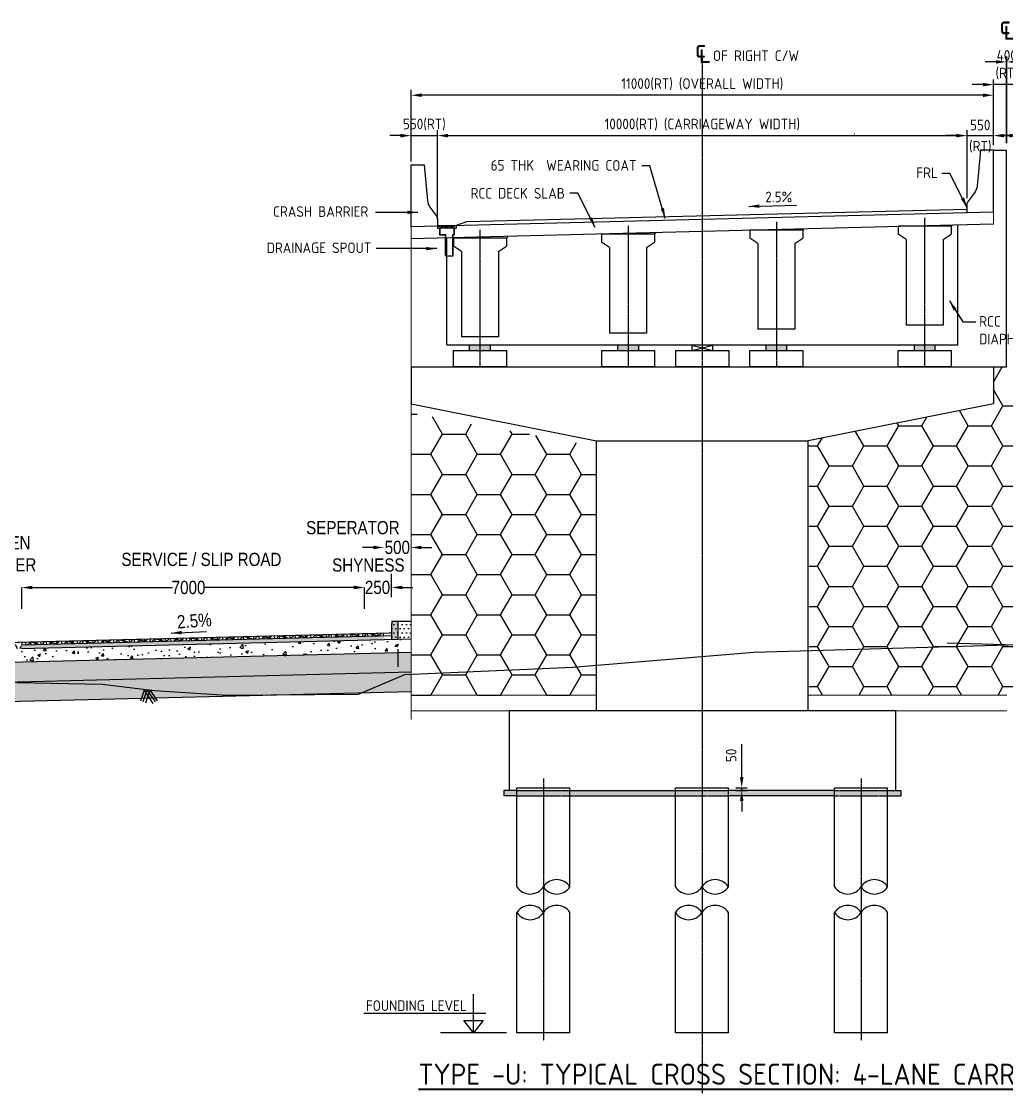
# Model space of a CAD drawing. Header units: millimetres. Extents: x 207528 to 778454, y -364692 to 101323.
# Drawn here: x 678937 to 697543, y -275580 to -255333 of the extents above; entities that cross this region are included whole.
import ezdxf

# ---------------------------------------------------------------- set-up
doc = ezdxf.new("R2010")
doc.units = ezdxf.units.MM
doc.linetypes.add('CENTER', pattern=[2, 1.25, -0.25, 0.25, -0.25])
doc.linetypes.add('DASHED', pattern=[19.05, 12.7, -6.35])
for name, color, linetype in [('CEN', 181, 'CENTER'), ('Dim', 253, 'Continuous'), ('Dimension', 253, 'Continuous'), ('hatch', 253, 'Continuous'), ('LVL', 3, 'Continuous'), ('Misc', 1, 'Continuous'), ('Structure Dashed', 7, 'DASHED'), ('Structure Main', 3, 'Continuous'), ('Structure Outer', 7, 'Continuous')]:
    doc.layers.add(name, color=color, linetype=linetype)
for name, color, linetype, lineweight in [('STRUCTURAL', 7, 'Continuous', 0), ('Structure', 7, 'Continuous', 30), ('Text large', 7, 'Continuous', 40), ('Text small', 1, 'Continuous', 20)]:
    doc.layers.add(name, color=color, linetype=linetype, lineweight=lineweight)
doc.styles.add('DIM', font='ARIALN.TTF', dxfattribs={"height": 250})
doc.styles.add('isocp 100', font='isocp.shx', dxfattribs={"height": 200})
doc.dimstyles.new('DIM', dxfattribs={"dimtxt": 250, "dimasz": 200, "dimexe": 0.18, "dimexo": 0.0625, "dimgap": 0.09, "dimtad": 0, "dimtih": 1, "dimtoh": 1, "dimdec": 0, "dimzin": 0, "dimdsep": 46, "dimtxsty": 'DIM', "dimcen": 0.09, "dimclrd": 256, "dimclrt": 7, "dimadec": 0, "dimazin": 0, "dimtfac": 1, "dimtdec": 0, "dimtofl": 0, "dimtmove": 0, "dimatfit": 3, "dimfxl": 1, "dimtolj": 1, "dimtzin": 0, "dimarcsym": 0})
doc.dimstyles.new('NH30A_100', dxfattribs={"dimscale": 100, "dimtxt": 2, "dimasz": 2, "dimexe": 1, "dimexo": 1, "dimgap": 1, "dimtad": 1, "dimdec": 0, "dimdsep": 46, "dimtxsty": 'isocp 100', "dimcen": 0.5, "dimclrd": 47, "dimclre": 47, "dimclrt": 1, "dimadec": 0, "dimazin": 0, "dimtfac": 1, "dimtdec": 0, "dimtmove": 0, "dimatfit": 3, "dimfxl": 1, "dimtolj": 1, "dimtzin": 0, "dimarcsym": 0})

# ---------------------------------------------------------------- blocks, each defined once
blk = doc.blocks.new('*D717')
at = {"layer": 'Defpoints', "color": 0, "transparency": 16777216}
for p in [(686296, -256727), (697296, -257733), (686296, -258077)]:
    blk.add_point(p, dxfattribs=at)
at = {"layer": 'Text large', "color": 47, "lineweight": -2, "transparency": 16777216}
for p, q in [((686296, -257977), (686296, -256627)), ((697096, -256727), (686496, -256727)), ((697296, -257633), (697296, -256627))]:
    blk.add_line(p, q, dxfattribs=at)
at = {"layer": 'Text large', "color": 47, "transparency": 16777216}
for points in [[(686496, -256693), (686496, -256760), (686296, -256727)], [(697096, -256693), (697096, -256760), (697296, -256727)]]:
    blk.add_solid(points, dxfattribs=at)
at = {"layer": 'Text large', "color": 1, "transparency": 16777216, "insert": (691796, -256517), "char_height": 200, "attachment_point": 5, "style": 'isocp 100'}
blk.add_mtext('\\A1;11000(RT) (OVERALL WIDTH)', dxfattribs=at)
blk = doc.blocks.new('*D718')
at = {"layer": 'Defpoints', "color": 0, "transparency": 16777216}
for p in [(686796, -257489), (686296, -258077), (686796, -259166)]:
    blk.add_point(p, dxfattribs=at)
at = {"layer": 'Text large', "color": 47, "lineweight": -2, "transparency": 16777216}
for p, q in [((686096, -257489), (685896, -257489)), ((686296, -257977), (686296, -257389)), ((686296, -257489), (686796, -257489)), ((686796, -259066), (686796, -257389)), ((686996, -257489), (687196, -257489))]:
    blk.add_line(p, q, dxfattribs=at)
at = {"layer": 'Text large', "color": 47, "transparency": 16777216}
for points in [[(686096, -257456), (686096, -257523), (686296, -257489)], [(686996, -257456), (686996, -257523), (686796, -257489)]]:
    blk.add_solid(points, dxfattribs=at)
at = {"layer": 'Text large', "color": 1, "transparency": 16777216, "insert": (686546, -257279), "char_height": 200, "attachment_point": 5, "style": 'isocp 100'}
blk.add_mtext('\\A1;550(RT)', dxfattribs=at)
blk = doc.blocks.new('*D719')
at = {"layer": 'Defpoints', "color": 0, "transparency": 16777216}
for p in [(696796, -257489), (696796, -258773), (686796, -259166)]:
    blk.add_point(p, dxfattribs=at)
at = {"layer": 'Text large', "color": 47, "lineweight": -2, "transparency": 16777216}
for p, q in [((686796, -259066), (686796, -257389)), ((686996, -257489), (696596, -257489)), ((696796, -258673), (696796, -257389))]:
    blk.add_line(p, q, dxfattribs=at)
at = {"layer": 'Text large', "color": 47, "transparency": 16777216}
for points in [[(686996, -257456), (686996, -257523), (686796, -257489)], [(696596, -257456), (696596, -257523), (696796, -257489)]]:
    blk.add_solid(points, dxfattribs=at)
at = {"layer": 'Text large', "color": 1, "transparency": 16777216, "insert": (691796, -257279), "char_height": 200, "attachment_point": 5, "style": 'isocp 100'}
blk.add_mtext('\\A1;10000(RT) (CARRIAGEWAY WIDTH)', dxfattribs=at)
blk = doc.blocks.new('*D720')
at = {"layer": 'Defpoints', "color": 0, "transparency": 16777216}
for p in [(697296, -257489), (697296, -257733), (696796, -258747)]:
    blk.add_point(p, dxfattribs=at)
at = {"layer": 'Text large', "color": 47, "lineweight": -2, "transparency": 16777216}
for p, q in [((696596, -257489), (696396, -257489)), ((696796, -258647), (696796, -257389)), ((696796, -257489), (697296, -257489)), ((697296, -257633), (697296, -257389)), ((697496, -257489), (697696, -257489))]:
    blk.add_line(p, q, dxfattribs=at)
at = {"layer": 'Text large', "color": 47, "transparency": 16777216}
for points in [[(696596, -257456), (696596, -257523), (696796, -257489)], [(697496, -257456), (697496, -257523), (697296, -257489)]]:
    blk.add_solid(points, dxfattribs=at)
at = {"layer": 'Text large', "color": 1, "transparency": 16777216, "char_height": 200, "attachment_point": 5, "style": 'isocp 100'}
for s, insert in [('\\A1;550', (697046, -257289)), ('\\A1;(RT)', (697046, -257699))]:
    blk.add_mtext(s, dxfattribs=dict(at, insert=insert))
blk = doc.blocks.new('HFHGHFGH')
at = {"color": 1}
for p, q in [((151681, 917410), (152030, 917410)), ((151681, 917396), (151681, 917359)), ((151681, 917396), (151715, 917396)), ((151715, 917410), (151715, 917396)), ((151723, 917410), (151723, 917242)), ((151754, 917410), (151754, 917376)), ((151770, 917410), (151770, 917376)), ((151801, 917410), (151801, 917376)), ((151817, 917410), (151817, 917376)), ((151847, 917410), (151847, 917376)), ((151863, 917410), (151863, 917376)), ((151894, 917410), (151894, 917376)), ((151910, 917410), (151910, 917376)), ((151941, 917410), (151941, 917376)), ((151957, 917410), (151957, 917376)), ((151987, 917410), (151987, 917242)), ((152030, 917410), (152030, 917359)), ((151681, 917359), (151715, 917359)), ((151715, 917359), (151715, 917234)), ((151715, 917234), (151829, 917234)), ((151723, 917367), (151987, 917367)), ((151723, 917242), (151810, 917242)), ((151754, 917376), (151770, 917376)), ((151801, 917376), (151817, 917376)), ((151810, 917242), (151837, 917242)), ((151829, 916840), (151829, 917234)), ((151837, 916840), (151837, 917242)), ((151847, 917376), (151863, 917376)), ((151894, 917376), (151910, 917376)), ((151941, 917376), (151957, 917376)), ((151970, 916840), (151970, 917242)), ((151970, 917242), (151987, 917242)), ((151978, 917234), (151995, 917234)), ((151978, 916840), (151978, 917234)), ((151995, 917359), (151995, 917234)), ((151995, 917359), (152030, 917359)), ((151829, 916840), (151978, 916840))]:
    blk.add_line(p, q, dxfattribs=at)
blk = doc.blocks.new('*D709')
at = {"layer": 'Defpoints', "color": 0, "transparency": 16777216}
for p in [(692327, -269804), (692327, -269854), (692541, -269804)]:
    blk.add_point(p, dxfattribs=at)
at = {"layer": 'Text large', "color": 47, "lineweight": -2, "transparency": 16777216}
for p, q in [((692541, -269604), (692541, -268984)), ((692427, -269804), (692641, -269804)), ((692427, -269854), (692641, -269854)), ((692541, -269854), (692541, -269804)), ((692541, -270054), (692541, -270254))]:
    blk.add_line(p, q, dxfattribs=at)
at = {"layer": 'Text large', "color": 47, "transparency": 16777216}
for points in [[(692508, -269604), (692574, -269604), (692541, -269804)], [(692508, -270054), (692574, -270054), (692541, -269854)]]:
    blk.add_solid(points, dxfattribs=at)
at = {"layer": 'Text large', "color": 1, "transparency": 16777216, "insert": (692341, -269194), "char_height": 200, "attachment_point": 5, "rotation": 90, "style": 'isocp 100'}
blk.add_mtext('\\A1;50', dxfattribs=at)
blk = doc.blocks.new('*D710')
at = {"layer": 'Defpoints', "color": 0, "transparency": 16777216}
for p in [(697296, -256527), (697296, -257767), (697796, -257767)]:
    blk.add_point(p, dxfattribs=at)
at = {"layer": 'Text large', "color": 47, "lineweight": -2, "transparency": 16777216}
for p, q in [((697096, -256527), (696896, -256527)), ((697296, -257667), (697296, -256427)), ((697796, -256527), (697296, -256527)), ((697796, -257667), (697796, -256427)), ((697996, -256527), (698196, -256527))]:
    blk.add_line(p, q, dxfattribs=at)
at = {"layer": 'Text large', "color": 47, "transparency": 16777216}
for points in [[(697096, -256493), (697096, -256560), (697296, -256527)], [(697996, -256493), (697996, -256560), (697796, -256527)]]:
    blk.add_solid(points, dxfattribs=at)
at = {"layer": 'Text large', "color": 1, "transparency": 16777216, "insert": (697546, -256150), "char_height": 200, "attachment_point": 5, "style": 'isocp 100'}
blk.add_mtext('\\A1;400\\P(RT)', dxfattribs=at)
blk = doc.blocks.new('*D711')
at = {"layer": 'Defpoints', "color": 0, "transparency": 16777216}
for p in [(697551, -256097), (697541, -257733), (697551, -257733)]:
    blk.add_point(p, dxfattribs=at)
at = {"layer": 'Dim', "color": 47, "lineweight": -2, "transparency": 16777216}
for p, q in [((697341, -256097), (697141, -256097)), ((697541, -257633), (697541, -255997)), ((697541, -256097), (697551, -256097)), ((697551, -257633), (697551, -255997)), ((697751, -256097), (699691, -256097))]:
    blk.add_line(p, q, dxfattribs=at)
at = {"layer": 'Dim', "color": 47, "transparency": 16777216}
for points in [[(697341, -256064), (697341, -256130), (697541, -256097)], [(697751, -256064), (697751, -256130), (697551, -256097)]]:
    blk.add_solid(points, dxfattribs=at)
at = {"layer": 'Dim', "color": 1, "transparency": 16777216, "insert": (698821, -255887), "char_height": 200, "width": 159266.94, "attachment_point": 5, "style": 'isocp 100'}
blk.add_mtext('\\A1;10 (EXP. GAP)', dxfattribs=at)
blk = doc.blocks.new('GRD')
at = {"layer": 'Structure'}
for p, q in [((112852, 216703), (111852, 216703)), ((111852, 216703), (111852, 216553)), ((112852, 216703), (112878, 216729)), ((112852, 216703), (112852, 216553)), ((112002, 216453), (111852, 216553)), ((112002, 216453), (112002, 214838)), ((112702, 216453), (112852, 216553)), ((112702, 216453), (112702, 214838)), ((112702, 214838), (112002, 214838))]:
    blk.add_line(p, q, dxfattribs=at)
blk = doc.blocks.new('*D715')
at = {"layer": 'Defpoints', "color": 0, "transparency": 16777216}
for p in [(697796, -257489), (697796, -257733), (698296, -258747)]:
    blk.add_point(p, dxfattribs=at)
at = {"layer": 'Text large', "color": 47, "lineweight": -2, "transparency": 16777216}
for p, q in [((697596, -257489), (697396, -257489)), ((697796, -257633), (697796, -257389)), ((698296, -257489), (697796, -257489)), ((698296, -258647), (698296, -257389)), ((698496, -257489), (698696, -257489))]:
    blk.add_line(p, q, dxfattribs=at)
at = {"layer": 'Text large', "color": 47, "transparency": 16777216}
for points in [[(697596, -257456), (697596, -257523), (697796, -257489)], [(698496, -257456), (698496, -257523), (698296, -257489)]]:
    blk.add_solid(points, dxfattribs=at)
at = {"layer": 'Text large', "color": 1, "transparency": 16777216, "insert": (698046, -257113), "char_height": 200, "attachment_point": 5, "style": 'isocp 100'}
blk.add_mtext('\\A1;550\\P(RT)', dxfattribs=at)
blk = doc.blocks.new('*D722')
at = {"layer": 'Defpoints', "color": 0, "transparency": 16777216}
for p in [(686291, -265267), (685781, -265615), (686291, -265615)]:
    blk.add_point(p, dxfattribs=at)
at = {"layer": 'Dim', "lineweight": -2, "transparency": 16777216}
for p, q in [((685581, -265267), (685381, -265267)), ((686491, -265267), (686691, -265267))]:
    blk.add_line(p, q, dxfattribs=at)
at = {"layer": 'Dim', "color": 0, "lineweight": -2, "transparency": 16777216}
for p, q in [((685781, -265269), (685781, -265267)), ((686291, -265269), (686291, -265267))]:
    blk.add_line(p, q, dxfattribs=at)
at = {"layer": 'Dim', "transparency": 16777216}
for points in [[(685581, -265234), (685581, -265301), (685781, -265267)], [(686491, -265234), (686491, -265301), (686291, -265267)]]:
    blk.add_solid(points, dxfattribs=at)
at = {"layer": 'Dim', "color": 7, "transparency": 16777216, "insert": (686036, -265267), "char_height": 250, "attachment_point": 5, "style": 'DIM'}
blk.add_mtext('\\A1;500', dxfattribs=at)
blk = doc.blocks.new('*D723')
at = {"layer": 'Defpoints', "color": 0, "transparency": 16777216}
for p in [(678941, -266024), (678941, -266426), (685414, -266426)]:
    blk.add_point(p, dxfattribs=at)
at = {"layer": 'Dim', "color": 0, "lineweight": -2, "transparency": 16777216}
for p, q in [((678941, -266426), (678941, -266024)), ((685414, -266426), (685414, -266024))]:
    blk.add_line(p, q, dxfattribs=at)
at = {"layer": 'Dim', "lineweight": -2, "transparency": 16777216}
for p, q in [((679141, -266024), (681788, -266024)), ((685214, -266024), (682398, -266024))]:
    blk.add_line(p, q, dxfattribs=at)
at = {"layer": 'Dim', "transparency": 16777216}
for points in [[(679141, -265991), (679141, -266057), (678941, -266024)], [(685214, -265991), (685214, -266057), (685414, -266024)]]:
    blk.add_solid(points, dxfattribs=at)
at = {"layer": 'Dim', "color": 7, "transparency": 16777216, "insert": (682093, -266024), "char_height": 250, "attachment_point": 5, "style": 'DIM'}
blk.add_mtext('\\A1;7000', dxfattribs=at)
blk = doc.blocks.new('*D724')
at = {"layer": 'Defpoints', "color": 0, "transparency": 16777216}
for p in [(685928, -266023), (685417, -266340), (685928, -266340)]:
    blk.add_point(p, dxfattribs=at)
at = {"layer": 'Dim', "lineweight": -2, "transparency": 16777216}
for p, q in [((685217, -266023), (685017, -266023)), ((686128, -266023), (686328, -266023))]:
    blk.add_line(p, q, dxfattribs=at)
at = {"layer": 'Dim', "color": 0, "lineweight": -2, "transparency": 16777216}
for p, q in [((685417, -266024), (685417, -266023)), ((685928, -266024), (685928, -266023))]:
    blk.add_line(p, q, dxfattribs=at)
at = {"layer": 'Dim', "transparency": 16777216}
for points in [[(685217, -265989), (685217, -266056), (685417, -266023)], [(686128, -265989), (686128, -266056), (685928, -266023)]]:
    blk.add_solid(points, dxfattribs=at)
at = {"layer": 'Dim', "color": 7, "transparency": 16777216, "insert": (685662, -266023), "char_height": 250, "attachment_point": 5, "style": 'DIM'}
blk.add_mtext('\\A1;250', dxfattribs=at)

msp = doc.modelspace()

# ---------------------------------------------------------------- hatches: boundary and pattern name
h = msp.add_hatch(color=256)
h.dxf.hatch_style = 1
h.paths.add_polyline_path([(685925.5, -266713.1, -0.4142136), (685975.5, -266663.1), (686048.8, -266663.1), (686048.8, -266998.9), (685925.5, -267002)])
h = msp.add_hatch()
h.set_pattern_fill('GOST_GLASS', color=41, scale=5)
h.set_pattern_definition([(45, (587179.122, -280580.77), (42.426407, -4e-15), [25, -35]), (45, (587189.73, -280580.77), (42.426407, -4e-15), [10, -50]), (45, (587179.122, -280570.163), (42.426407, -4e-15), [10, -50])])
h.paths.add_polyline_path([(685789.8, -266935.4), (685789.8, -267005.4), (680210.8, -267144.9), (679964.3, -267125.2), (679566.2, -267090.9)])
h.paths.add_polyline_path([(678936.6, -267106.7), (678936.6, -267176.7), (680210.8, -267144.9), (679964.3, -267125.2), (679566.2, -267090.9)])
at = {"layer": 'Dim'}
h = msp.add_hatch(dxfattribs=at)
h.set_pattern_fill('AR-CONC', color=256, scale=3)
h.set_pattern_definition([(50, (587179.12, -280580.77), (546.554, -47.8173), [57.15, -628.65]), (355, (587179.1, -280580.77), (-105.7303, 573.1705), [45.72, -502.9218]), (100.45144, (587224.67, -280584.75), (440.8237, 525.3533), [48.57, -534.2707]), (46.1842, (587179.1, -280428.4), (813.237, -126.127), [85.725, -942.975]), (96.6356, (587246.9, -280438.9), (712.2124, 742.2784), [72.855, -801.407]), (351.18415, (587179.1, -280428.4), (712.2124, 742.2784), [68.58, -754.379]), (21, (587255.32, -280466.47), (454.8432, -306.7956), [57.15, -628.65]), (326, (587255.3, -280466.47), (185.406, 552.564), [45.72, -502.92]), (71.45144, (587293.2, -280492.04), (640.2493, 245.7683), [48.57, -534.2698]), (37.5, (587179.12, -280580.77), (9.2658, 253.6651), [0, -496.824, 0, -510.54, 0, -504.825]), (7.5, (587179.12, -280580.77), (200.459, 300.5417), [0, -291.084, 0, -485.394, 0, -192.405]), (327.5, (587009.2, -280580.77), (406.7718, -17.18623), [0, -190.5, 0, -594.36, 0, -788.67]), (317.5, (586933, -280580.77), (444.3875, 76.2795), [0, -247.65, 0, -394.716, 0, -560.07])])
h.paths.add_polyline_path([(678789.8, -267180.4), (680210.8, -267144.9), (681108.5, -267216.3), (682291.7, -267272.3), (683830.2, -267280.2), (685132.9, -267219.3), (686299.1, -267201.1), (686299.1, -267252.5), (678789.8, -267430.5)])
h.paths.add_polyline_path([(680210.8, -267144.9), (685789.8, -267005.4), (686299.1, -266992.6), (686299.1, -267201.1), (685132.9, -267219.3), (683830.2, -267280.2), (682291.7, -267272.3), (681108.5, -267216.3)])
h = msp.add_hatch(dxfattribs=at)
h.set_pattern_fill('AR-CONC', color=256, scale=20, style=0)
h.set_pattern_definition([(130, (816898.05, -356866.12), (-143.45204, -12.55043), [15, -165]), (185, (816898.05, -356866.12), (27.75027, 150.43843), [12, -132]), (79.5486, (816886.1, -356867.17), (-115.70188, 137.88791), [12.74804, -140.22842]), (133.8158, (816898.05, -356826.12), (-213.4482, -33.1038), [22.5, -247.5]), (83.3644, (816880.26, -356828.88), (-186.93254, 194.82357), [19.12206, -210.3426]), (188.8158, (816898.05, -356826.12), (-186.9324, 194.82372), [18, -198]), (159, (816878.05, -356836.12), (-119.38141, -80.52378), [15, -165]), (214, (816878.05, -356836.12), (-48.66307, 145.03001), [12, -132]), (108.5486, (816868.1, -356842.84), (-168.04453, 64.5061), [12.74804, -140.22842]), (142.5, (816898.05, -356866.125), (-2.431971, 66.57877), [0, -130.4, 0, -134, 0, -132.5]), (172.5, (816898.05, -356866.125), (-52.613907, 78.882342), [0, -76.4, 0, -127.4, 0, -50.5]), (212.5, (816942.65, -356866.125), (-106.764487, -4.510974), [0, -50, 0, -156, 0, -207]), (222.5, (816962.65, -356866.125), (-116.637234, 20.020996), [0, -65, 0, -103.6, 0, -147])])
h.paths.add_polyline_path([(695295.7, -269854.4), (695445.7, -269854.4), (695545.7, -269854.4), (695545.7, -269954.4), (695295.7, -269954.4)])
h.paths.add_polyline_path([(694795.7, -269854.4), (695295.7, -269854.4), (695295.7, -269954.4), (694795.7, -269954.4)])
h.paths.add_polyline_path([(694295.7, -269854.4), (694795.7, -269854.4), (694795.7, -269954.4), (694295.7, -269954.4)])
h.paths.add_polyline_path([(692288.2, -269854.4), (694295.7, -269854.4), (694295.7, -269954.4), (692288.2, -269954.4)])
h.paths.add_polyline_path([(691795.7, -269854.4), (692288.2, -269854.4), (692288.2, -269954.4), (691795.7, -269954.4)])
h.paths.add_polyline_path([(691288.2, -269854.4), (691795.7, -269854.4), (691795.7, -269954.4), (691288.2, -269954.4)])
h.paths.add_polyline_path([(689295.7, -269854.4), (691288.2, -269854.4), (691288.2, -269954.4), (689295.7, -269954.4)])
h.paths.add_polyline_path([(688795.7, -269854.4), (689295.7, -269854.4), (689295.7, -269954.4), (688795.7, -269954.4)])
h.paths.add_polyline_path([(688295.7, -269854.4), (688795.7, -269854.4), (688795.7, -269954.4), (688295.7, -269954.4)])
h.paths.add_polyline_path([(688045.7, -269854.4), (688295.7, -269854.4), (688295.7, -269954.4), (688045.7, -269954.4)])
at = {"layer": 'hatch'}
for points in [[(687795.7, -261449.4), (687395.7, -261449.4), (687395.7, -261549.4), (687795.7, -261549.4)], [(690595.7, -261449.4), (690195.7, -261449.4), (690195.7, -261549.4), (690595.7, -261549.4)], [(693395.7, -261449.4), (692995.7, -261449.4), (692995.7, -261549.4), (693395.7, -261549.4)], [(696195.7, -261449.4), (695795.7, -261449.4), (695795.7, -261549.4), (696195.7, -261549.4)]]:
    msp.add_hatch(color=256, dxfattribs=at).paths.add_polyline_path(points)
at = {"layer": 'hatch', "true_color": 0x636466}
h = msp.add_hatch(dxfattribs=at)
h.set_pattern_fill('HONEY', color=251, scale=3500)
h.set_pattern_definition([(0, (583943.28, -475904.87), (656.25, 378.8861), [437.5, -875]), (120, (583943.28, -475904.87), (-656.25, 378.8861), [437.5, -875]), (60, (583943.28, -475904.87), (1e-13, 757.7722), [-875, 437.5])])
h.paths.add_polyline_path([(697545.7, -261854.4), (697295.7, -261854.4), (697295.7, -262554.4), (693795.7, -263254.4), (693795.7, -268054.4), (697545.7, -268054.4)])
h.paths.add_polyline_path([(701295.7, -263254.4), (697795.7, -262554.4), (697795.7, -261854.4), (697545.7, -261854.4), (697545.7, -268054.4), (701295.7, -268054.4)])
h = msp.add_hatch(dxfattribs=at)
h.set_pattern_fill('HONEY', color=251, scale=3500)
h.set_pattern_definition([(0, (684920.66, -268054.4), (656.25, 378.886), [437.5, -875]), (120, (684920.66, -268054.4), (-656.25, 378.886), [437.5, -875]), (60, (684920.66, -268054.4), (1e-06, 757.772), [-875, 437.5])])
h.paths.add_polyline_path([(687428.6, -265457.7), (689228.6, -265457.7), (689228.6, -266091.1), (687428.6, -266091.1)], flags=24)
h.paths.add_polyline_path([(686295.7, -262729.4), (686295.7, -268054.4), (689795.7, -268054.4), (689795.7, -263354.4)])
at = {"layer": 'hatch'}
h = msp.add_hatch(dxfattribs=at)
h.set_pattern_fill('DOTS', color=25, scale=50)
h.set_pattern_definition([(0, (-629155.62, -172344.305), (39.6875, 79.375), [0, -79.375])])
h.paths.add_polyline_path([(685913.1, -267002.3), (686298.4, -266992.5), (686298.4, -266666.5), (685913.1, -266666.5)])
h = msp.add_hatch(dxfattribs=at)
h.set_pattern_fill('GRAVEL', color=11, scale=25)
h.set_pattern_definition([(228.012788, (371834.01, -334502.446), (-5080.0000004, -5714.9999996), [85.4304, -8457.6209]), (184.969741, (371776.86, -334565.946), (7619.999997, 635.0000362), [146.6012, -14513.5122]), (132.510447, (371630.81, -334578.646), (6350.0000027, -6984.9999976), [103.3704, -10233.6807]), (267.273689, (371383.16, -334737.396), (635.0000013, 12700), [133.5011, -13216.6094]), (292.833654, (371376.81, -334870.746), (-3175.0000003, 7620), [130.9084, -12959.9519]), (357.273689, (371427.61, -334991.396), (-12700, 635.0000013), [133.5011, -13216.6094]), (37.6942405, (371560.96, -334997.746), (-8254.9999996, -6350.0000005), [176.5484, -17478.2788]), (72.255328, (371700.66, -334889.796), (4445.0000012, 13969.9999996), [166.6799, -16501.3142]), (121.429566, (371751.46, -334731.046), (-5080.0000007, 8254.9999996), [133.9532, -13261.3864]), (175.236358, (371681.61, -334616.746), (6985, -635.000001), [152.9283, -7493.4842]), (222.397438, (371529.21, -334604.046), (-7619.9999998, -6985.0000003), [197.7695, -19579.1931]), (138.814075, (372011.81, -334743.746), (-4445, 3810), [67.5011, -6682.6415]), (171.469234, (371961.01, -334699.296), (8255.0000002, -1269.9999986), [128.4205, -12713.6597]), (225, (371834, -334680.25), (-9e-14, -635), [89.8023, -808.2233]), (203.19859, (371789.56, -334604.05), (3175, 1270), [48.3603, -4787.6556]), (291.80141, (371745.11, -334623.1), (-635, 1905), [68.3914, -3351.1882]), (30.963757, (371770.51, -334686.6), (1905, 1270), [111.0799, -3591.5745]), (161.56505, (371865.76, -334629.45), (1270, -635), [80.3218, -1927.7245]), (16.38954, (371376.81, -334623.096), (6350, 1905), [112.522, -11139.7067]), (70.346176, (371484.76, -334591.346), (-2540, -6985), [94.3997, -9345.5539]), (293.19859, (371865.76, -334502.45), (-1270, 3175), [96.72, -4739.2959]), (343.61046, (371903.86, -334591.346), (-6350, 1904.9999996), [112.522, -11139.7067]), (339.443955, (371376.81, -335016.796), (-3175, 1270), [108.5088, -5316.9336]), (294.77514, (371478.41, -335054.896), (-3175.000004, 6984.999998), [90.918, -9000.8983]), (66.80141, (371872.11, -335137.45), (1270, 3175), [96.72, -4739.2959]), (17.354025, (371910.21, -335048.546), (-8255, -2540.0000005), [106.4457, -10538.094]), (69.443955, (371560.96, -335137.446), (-1270, -3175), [54.2544, -5371.188]), (101.309932, (371834.01, -335137.45), (-635, 2540), [32.3787, -3205.4987]), (165.963757, (371827.66, -335105.7), (1905, -635), [130.9084, -2487.2636]), (186.009006, (371700.66, -335073.946), (6350, 635.0000003), [121.3167, -12010.3412]), (303.69007, (371770.51, -334743.75), (-635, 1270), [91.581, -2197.9441]), (353.157227, (371821.31, -334819.946), (10795, -1269.9999994), [159.8892, -15829.0023]), (60.945396, (371980.06, -334838.996), (-2540, -4445), [65.377, -6472.3481]), (90, (372011.8, -334781.85), (-635, 635), [38.1, -596.9]), (120.256437, (371687.96, -335054.896), (2540, -4445), [88.2167, -8733.4852]), (48.012787, (371643.51, -334978.696), (5080.0000004, 5714.9999996), [170.8607, -8372.1905]), (0, (371757.8, -334851.7), (635, 635), [165.1, -469.9]), (325.304846, (371922.91, -334851.696), (6350.0000024, -4444.9999966), [100.4024, -9939.8292]), (254.054604, (372005.46, -334908.85), (-635, -2540), [92.4573, -4530.4125]), (207.645975, (371980.06, -334997.746), (-12065.0000004, -6349.9999992), [150.5363, -14903.1161]), (175.426079, (371846.71, -335067.596), (-8255, 635), [159.2574, -15766.4616])])
h.paths.add_polyline_path([(677614.7, -267253), (677937.6, -267091.6), (678936.6, -267056.7), (678937.1, -267056.7), (678937.1, -267176.8), (678816.5, -267176.8), (678816.5, -267211)])
h = msp.add_hatch(dxfattribs=at)
h.set_pattern_fill('NET3', color=256, scale=30, angle=45)
h.set_pattern_definition([(45, (587179.12, -280580.77), (-67.35192, 67.35192), []), (105, (587179.12, -280580.77), (-92.004435, -24.65251), []), (165, (587179.12, -280580.77), (-24.65251, -92.004435), [])])
h.paths.add_polyline_path([(685789.8, -266885.3), (685789.8, -266935.4), (679566.2, -267090.9), (679116.1, -267052.2)])
h.paths.add_polyline_path([(678936.6, -267056.7), (678936.6, -267106.7), (679566.2, -267090.9), (679116.1, -267052.2)])
h = msp.add_hatch(dxfattribs=at)
h.set_pattern_fill('GRAVEL', color=11, scale=25)
h.set_pattern_definition([(228.01279, (587636.322, -279945.77), (-5080, -5715), [85.4304, -8457.621]), (184.96974, (587579.172, -280009.27), (7619.999997, 635.000036), [146.6012, -14513.5122]), (132.510447, (587433.122, -280021.97), (6350.000003, -6984.999998), [103.3704, -10233.6807]), (267.27369, (587185.472, -280180.72), (635.000001, 12700), [133.501, -13216.6094]), (292.833654, (587179.122, -280314.07), (-3175, 7620), [130.9084, -12959.952]), (357.27369, (587229.922, -280434.72), (-12700, 635.000001), [133.501, -13216.6094]), (37.69424, (587363.272, -280441.07), (-8254.9999996, -6350.0000005), [176.5484, -17478.279]), (72.255328, (587502.972, -280333.12), (4445.000001, 13969.9999996), [166.68, -16501.314]), (121.429566, (587553.772, -280174.37), (-5080.000001, 8255), [133.9532, -13261.3864]), (175.23636, (587483.92, -280060.07), (6985, -635), [152.9283, -7493.4842]), (222.397438, (587331.522, -280047.37), (-7619.9999998, -6985.0000003), [197.7695, -19579.193]), (138.814075, (587814.12, -280187.07), (-4445, 3810), [67.501, -6682.6415]), (171.469234, (587763.322, -280142.62), (8255, -1269.999999), [128.4205, -12713.6597]), (225, (587636.32, -280123.57), (-9e-14, -635), [89.8023, -808.2233]), (203.19859, (587591.87, -280047.37), (3175, 1270), [48.3603, -4787.6556]), (291.80141, (587547.42, -280066.42), (-635, 1905), [68.3914, -3351.1882]), (30.96376, (587572.82, -280129.92), (1905, 1270), [111.08, -3591.5745]), (161.56505, (587668.07, -280072.77), (1270, -635), [80.3218, -1927.7245]), (16.38954, (587179.122, -280066.42), (6350, 1905), [112.522, -11139.7067]), (70.346176, (587287.072, -280034.67), (-2540, -6985), [94.3997, -9345.554]), (293.19859, (587668.07, -279945.77), (-1270, 3175), [96.72, -4739.296]), (343.61046, (587706.172, -280034.67), (-6350, 1905), [112.522, -11139.7067]), (339.443955, (587179.12, -280460.12), (-3175, 1270), [108.5088, -5316.9336]), (294.77514, (587280.722, -280498.22), (-3175.000004, 6984.999998), [90.918, -9000.8983]), (66.80141, (587674.42, -280580.77), (1270, 3175), [96.72, -4739.296]), (17.354025, (587712.522, -280491.87), (-8255, -2540), [106.4457, -10538.094]), (69.443955, (587363.27, -280580.77), (-1270, -3175), [54.2544, -5371.188]), (101.30993, (587636.32, -280580.77), (-635, 2540), [32.3787, -3205.4987]), (165.96376, (587629.97, -280549.02), (1905, -635), [130.9084, -2487.2636]), (186.009006, (587502.972, -280517.27), (6350, 635), [121.3167, -12010.3412]), (303.69007, (587572.82, -280187.07), (-635, 1270), [91.581, -2197.944]), (353.157227, (587623.622, -280263.27), (10795, -1269.9999994), [159.8892, -15829.0023]), (60.945396, (587782.37, -280282.32), (-2540, -4445), [65.377, -6472.348]), (90, (587814.1, -280225.2), (-635, 635), [38.1, -596.9]), (120.256437, (587490.272, -280498.22), (2540, -4445), [88.2167, -8733.4852]), (48.01279, (587445.822, -280422.02), (5080, 5715), [170.8607, -8372.1905]), (0, (587560.1, -280295), (635, 635), [165.1, -469.9]), (325.304846, (587725.222, -280295.02), (6350.000002, -4444.999997), [100.4024, -9939.829]), (254.0546, (587807.77, -280352.17), (-635, -2540), [92.4573, -4530.4125]), (207.645975, (587782.372, -280441.07), (-12065.0000004, -6349.999999), [150.5363, -14903.116]), (175.42608, (587649.022, -280510.92), (-8255, 635), [159.2574, -15766.4616])])
h.paths.add_polyline_path([(677179.3, -267470.7), (676388.9, -267865.8), (686299.1, -267618.1), (686299.1, -267242.7)])
h = msp.add_hatch(dxfattribs=at)
h.set_pattern_fill('DOTS', color=25, scale=50)
h.set_pattern_definition([(0, (587179.12, -280580.77), (39.6875, 79.375), [0, -79.375])])
h.paths.add_polyline_path([(676388.9, -267865.8), (675599.5, -268260.4), (686299.1, -267993), (686299.1, -267618.1), (686162.9, -267621.5)])

# ---------------------------------------------------------------- linework, layer by layer
for p, q in [((696620.7, -261442.8), (696620.7, -259181.3)), ((686970.7, -261442.8), (686970.7, -259422.5)), ((686298.4, -266666.5), (685925.5, -266666.5)), ((685925.5, -266713.1), (685925.5, -267002)), ((688098.5, -274436.3), (686852, -274436.3))]:
    msp.add_line(p, q)
for points in [[(697295.7, -258934.3), (697295.7, -257767.1), (697047.8, -257767.1), (696985.9, -258441.8, -0.1368849), (696938.1, -258567.4), (696807.7, -258744.1, 0.0867896), (696795.8, -258772.6), (696795.8, -258946.8)], [(686295.7, -259209.3), (686295.7, -258042.1), (686543.5, -258042.1), (686605.5, -258716.8, 0.1368849), (686653.2, -258842.4), (686783.7, -259019.1, -0.0867896), (686795.5, -259047.6), (686795.5, -259196.8)]]:
    msp.add_lwpolyline(points, format="xyb")
for points in [[(686970.7, -261442.8), (696620.7, -261442.8)], [(686048.8, -266663.1), (686048.8, -266997.2)], [(678936.6, -267106.7), (685925.5, -266932)], [(678936.6, -267176.7), (686299.1, -266992.6)], [(678936.6, -267176.7), (686299.1, -266992.6)], [(677179.3, -267470.7), (686299.1, -267242.7)], [(686045.4, -267188), (686045.4, -267522.1)], [(676388.9, -267865.8), (686299.1, -267618.1)], [(686299.1, -267993), (675599.5, -268260.4)]]:
    msp.add_lwpolyline(points)
for points, const_width in [([(678936.6, -267056.7), (677937.6, -267091.6)], 20), ([(678936.6, -267056.7), (685925.5, -266881.9)], 20), ([(678937.1, -267056.8), (678937.1, -267176.8)], 10)]:
    msp.add_lwpolyline(points, dxfattribs=dict(const_width=const_width))
msp.add_arc((685975.5, -266713.1), 50, 90, 180)
at = {"layer": 'CEN', "linetype": 'CENTER', "ltscale": 5}
for p, q in [((691795.7, -256029.4), (691795.7, -275580.1)), ((693195.7, -259116.8), (693195.7, -261854.4)), ((695995.7, -259041.8), (695995.7, -261854.4)), ((687595.7, -259266.8), (687595.7, -261854.4)), ((690395.7, -259191.8), (690395.7, -261854.4)), ((688795.7, -269627.8), (688795.7, -274580.1)), ((694795.7, -269627.8), (694795.7, -274580.1))]:
    msp.add_line(p, q, dxfattribs=at)
at = {"layer": 'Dim'}
for points in [[(685927.7, -266207.5), (685927.7, -265764.2)], [(681252.7, -267963.2), (681184.8, -268167.8)], [(681307.9, -267955.7), (681232.2, -268183.6)], [(681252.7, -267963.2), (681419.9, -268211.6)], [(681362.8, -267957.5), (681279.4, -268208.7)], [(681307.9, -267955.7), (681461.4, -268183.7)], [(681362.8, -267957.5), (681502.5, -268165.1)]]:
    msp.add_lwpolyline(points, dxfattribs=at)
at = {"layer": 'Dimension', "linetype": 'Continuous', "ltscale": 10, "flags": 128}
for points in [[(668670.4, -268320.7), (676419.3, -268083.8), (678209.5, -267802.8), (680459.4, -267847.7), (681451.6, -267968.3), (682817.6, -268055), (685299.9, -268034.5), (686174.9, -267664.8), (689351.4, -267530.4), (692768.6, -267247.3), (698669.8, -267072.9)], [(726420.9, -268320.7), (718672, -268083.8), (716881.8, -267802.8), (714631.9, -267847.7), (713639.7, -267968.3), (712273.8, -268055), (709791.4, -268034.5), (708916.4, -267664.8), (705739.9, -267530.4), (702322.7, -267247.3), (696421.5, -267072.9)]]:
    msp.add_lwpolyline(points, dxfattribs=at)
at = {"layer": 'LVL', "linetype": 'Continuous', "ltscale": 100}
for p, q in [((687475.3, -274436.3), (687475.3, -273706)), ((687708.7, -274070.1), (685401.6, -274070.1))]:
    msp.add_line(p, q, dxfattribs=at)
msp.add_lwpolyline([(687475.3, -274436.3), (687292.1, -274202.9), (687658.4, -274202.9)], close=True, dxfattribs=at)
msp.add_solid([(687658.4, -274202.9), (687475.3, -274436.3), (687292.1, -274202.9), (687658.4, -274202.9)], dxfattribs=at)
at = {"layer": 'Misc'}
for centre, start, end in [((688545.7, -271513.6), 212.94616, 327.05384), ((689045.7, -271837.7), 32.94616, 147.05384), ((689045.7, -271513.6), 212.94616, 327.05384), ((691538.2, -271513.6), 212.94616, 327.05384), ((692038.2, -271837.7), 32.94616, 147.05384), ((692038.2, -271513.6), 212.94616, 327.05384), ((694545.7, -271513.6), 212.94616, 327.05384), ((695045.7, -271837.7), 32.94616, 147.05384), ((695045.7, -271513.6), 212.94616, 327.05384), ((688545.7, -272324.1), 32.94616, 147.05384), ((689045.7, -272324.1), 32.94616, 147.05384), ((691538.2, -272324.1), 32.94616, 147.05384), ((692038.2, -272324.1), 32.94616, 147.05384), ((694545.7, -272324.1), 32.94616, 147.05384), ((695045.7, -272324.1), 32.94616, 147.05384), ((688545.7, -272000), 212.94616, 327.05384), ((691538.2, -272000), 212.94616, 327.05384), ((694545.7, -272000), 212.94616, 327.05384)]:
    msp.add_arc(centre, 297.9, start, end, dxfattribs=at)
at = {"layer": 'STRUCTURAL'}
for p, q in [((697295.7, -258869.3), (697295.7, -259164.4)), ((686295.7, -259144.3), (686295.7, -259439.4)), ((686295.7, -259439.4), (686299.7, -268517.7)), ((686295.7, -268054.4), (689795.7, -268054.4)), ((697545.7, -268054.4), (693795.7, -268054.4)), ((686295.7, -268354.4), (689795.7, -268354.4)), ((693795.7, -268354.4), (697545.7, -268354.4))]:
    msp.add_line(p, q, dxfattribs=at)
at = {"layer": 'Structure'}
for p, q in [((694670.7, -257457.6), (694675.7, -257457.6)), ((694675.7, -257457.6), (694670.7, -257457.6)), ((697295.7, -258934.3), (686295.7, -259209.3)), ((696795.8, -258881.8), (687344.6, -259118.1)), ((697295.7, -259164.4), (686295.7, -259439.4)), ((691595.7, -261449.4), (691995.7, -261549.4)), ((691595.7, -261549.4), (691995.7, -261449.4)), ((686295.7, -261854.4), (697295.7, -261854.4))]:
    msp.add_line(p, q, dxfattribs=at)
for points in [[(688095.7, -261854.4), (687095.7, -261854.4), (687095.7, -261549.4), (688095.7, -261549.4)], [(687795.7, -261449.4), (687395.7, -261449.4), (687395.7, -261549.4), (687795.7, -261549.4)], [(690895.7, -261854.4), (689895.7, -261854.4), (689895.7, -261549.4), (690895.7, -261549.4)], [(690595.7, -261449.4), (690195.7, -261449.4), (690195.7, -261549.4), (690595.7, -261549.4)], [(692295.7, -261854.4), (691295.7, -261854.4), (691295.7, -261549.4), (692295.7, -261549.4)], [(691995.7, -261449.4), (691595.7, -261449.4), (691595.7, -261549.4), (691995.7, -261549.4)], [(693695.7, -261854.4), (692695.7, -261854.4), (692695.7, -261549.4), (693695.7, -261549.4)], [(693395.7, -261449.4), (692995.7, -261449.4), (692995.7, -261549.4), (693395.7, -261549.4)], [(696495.7, -261854.4), (695495.7, -261854.4), (695495.7, -261549.4), (696495.7, -261549.4)], [(696195.7, -261449.4), (695795.7, -261449.4), (695795.7, -261549.4), (696195.7, -261549.4)]]:
    msp.add_lwpolyline(points, close=True, dxfattribs=at)
at = {"layer": 'Structure Dashed'}
for p, q in [((688295.7, -269854.4), (689295.7, -269854.4)), ((691288.2, -269854.4), (692288.2, -269854.4)), ((694295.7, -269854.4), (695295.7, -269854.4)), ((688295.7, -269954.4), (689295.7, -269954.4)), ((691288.2, -269954.4), (692288.2, -269954.4)), ((694295.7, -269954.4), (695295.7, -269954.4))]:
    msp.add_line(p, q, dxfattribs=at)
at = {"layer": 'Structure Main'}
for p, q in [((697295.7, -257767.1), (697540.7, -257767.1)), ((697540.7, -261854.4), (697540.7, -257767.1)), ((686295.7, -261854.4), (697295.7, -261854.4)), ((686295.7, -261854.4), (686295.7, -262554.4)), ((697295.7, -261854.4), (697295.7, -262554.4)), ((697295.7, -261854.4), (697540.7, -261854.4)), ((686295.7, -262554.4), (689795.7, -263254.4)), ((697295.7, -262554.4), (693795.7, -263254.4)), ((689795.7, -263254.4), (693795.7, -263254.4)), ((689795.7, -268354.4), (689795.7, -263254.4)), ((693795.7, -268354.4), (693795.7, -263254.4)), ((695445.7, -268354.4), (688145.7, -268354.4)), ((688145.7, -268354.4), (688145.7, -269854.4)), ((695445.7, -268354.4), (695445.7, -269854.4)), ((688295.7, -269854.4), (688045.7, -269854.4)), ((688045.7, -269854.4), (688045.7, -269954.4)), ((688295.7, -269854.4), (688145.7, -269854.4)), ((688295.7, -271675.7), (688295.7, -269804.4)), ((688295.7, -269804.4), (689295.7, -269804.4)), ((689295.7, -271675.7), (689295.7, -269804.4)), ((689295.7, -269854.4), (691288.2, -269854.4)), ((689295.7, -269854.4), (691288.2, -269854.4)), ((691288.2, -271675.7), (691288.2, -269804.4)), ((691288.2, -269804.4), (692288.2, -269804.4)), ((692288.2, -271675.7), (692288.2, -269804.4)), ((694295.7, -269854.4), (692288.2, -269854.4)), ((694295.7, -269854.4), (692288.2, -269854.4)), ((694295.7, -271675.7), (694295.7, -269804.4)), ((694295.7, -269804.4), (695295.7, -269804.4)), ((695295.7, -271675.7), (695295.7, -269804.4)), ((695295.7, -269854.4), (695545.7, -269854.4)), ((695295.7, -269854.4), (695445.7, -269854.4)), ((695545.7, -269854.4), (695545.7, -269954.4)), ((688295.7, -269954.4), (688045.7, -269954.4)), ((689295.7, -269954.4), (691288.2, -269954.4)), ((694295.7, -269954.4), (692288.2, -269954.4)), ((695295.7, -269954.4), (695545.7, -269954.4)), ((688295.7, -274436.3), (688295.7, -272162.1)), ((689295.7, -274436.3), (689295.7, -272162.1)), ((691288.2, -274436.3), (691288.2, -272162.1)), ((692288.2, -274436.3), (692288.2, -272162.1)), ((694295.7, -274436.3), (694295.7, -272162.1)), ((695295.7, -274436.3), (695295.7, -272162.1)), ((689295.7, -274436.3), (688295.7, -274436.3)), ((692288.2, -274436.3), (691288.2, -274436.3)), ((695295.7, -274436.3), (694295.7, -274436.3))]:
    msp.add_line(p, q, dxfattribs=at)
at = {"layer": 'Structure Outer'}
msp.add_line((687344.6, -259118.1), (687144.6, -259188.1), dxfattribs=at)

# ---------------------------------------------------------------- block references
at = {"layer": 'Dim'}
for name, p in [('HFHGHFGH', (535114.7, -1176597.8)), ('GRD', (578043.3, -476054.9)), ('GRD', (580843.3, -475979.9)), ('GRD', (583643.3, -475904.9)), ('GRD', (575243.3, -476129.9))]:
    msp.add_blockref(name, p, dxfattribs=at)

# ---------------------------------------------------------------- texts
at = {"layer": 'Dim', "char_height": 250, "attachment_point": 5, "style": 'DIM'}
for s, insert in [('SEPERATOR', (685196.7, -264894.4)), ('EARTHEN \\PSHOULDER', (678422.8, -265388.2)), ('SERVICE / SLIP ROAD', (682335.8, -265494)), ('SHYNESS', (685488.7, -265600.4))]:
    msp.add_mtext_dynamic_manual_height_columns(s, width=5325.312, gutter_width=1250, heights=[0], dxfattribs=dict(at, insert=insert))
at = {"layer": 'Dim', "color": 7, "insert": (682201.7, -266652.5), "char_height": 250, "attachment_point": 5, "rotation": 4.21364, "style": 'DIM'}
msp.add_mtext_dynamic_manual_height_columns('2.5%', width=5325.312, gutter_width=1250, heights=[0], dxfattribs=at)
at = {"layer": 'Text large', "insert": (696369, -275215.7), "char_height": 400, "width": 21690.672, "attachment_point": 5, "style": 'isocp 100'}
msp.add_mtext('{\\LTYPE -U: TYPICAL CROSS SECTION: 4-LANE CARRIAGEWAY - VUP/FLYOVER/OVERPASS}', dxfattribs=at)
at = {"layer": 'Text small', "char_height": 200, "style": 'isocp 100'}
for s, insert, width, attachment_point in [('{\\H2x;\\C1;℄\\H0.5x; }OF ALIGNMENT', (697406, -255236.4), 5400.783, 1), ('{\\H2x;\\C1;℄\\H0.5x; }OF RIGHT C/W', (691654.1, -255680.2), 5400.783, 1), ('65 THK  WEARING COAT', (687799, -257951.4), 3117.532, 1), ('FRL ', (695838.3, -258090.5), 2336.362, 1), ('RCC DECK SLAB', (687419.4, -258478.7), 2336.362, 1), ('2.5%', (693494.3, -258547.4), 2336.362, 3), ('CRASH BARRIER', (683690, -258823.3), 2336.362, 1), ('DRAINAGE SPOUT', (685544.5, -259508.1), 2336.362, 3), ('\\pxql;RCC\\PDIAPHRAGM', (697025.4, -260897.8), 2336.362, 1), ('FOUNDING LEVEL\\P ', (685442.5, -273820.2), 2168.394, 1)]:
    msp.add_mtext(s, dxfattribs=dict(at, insert=insert, width=width, attachment_point=attachment_point))

# ---------------------------------------------------------------- dimensions: what is measured, and where the dimension line sits
at = {"layer": 'Dim'}
dim = msp.add_linear_dim(base=(697550.7, -256096.9), p1=(697540.7, -257732.8), p2=(697550.7, -257732.8), text='<> (EXP. GAP)', dimstyle='NH30A_100', dxfattribs=at)
dim.commit()
dim.dimension.update_dxf_attribs({"geometry": '*D711', "text_midpoint": (698820.6, -255886.9)})
for base, p1, p2, text, picture, middle in [((686291.2, -265267.5), (685780.9, -265615.3), (686291.2, -265615.3), '500', '*D722', (686036.1, -265267.5)), ((685927.7, -266022.7), (685417.4, -266339.9), (685927.7, -266339.9), '250', '*D724', (685662.3, -266022.7))]:
    dim = msp.add_linear_dim(base=base, p1=p1, p2=p2, angle=0, text=text, dimstyle='DIM', override={"dimfxl": 1.25, "dimfxlon": 1}, dxfattribs=at)
    dim.commit()
    dim.dimension.update_dxf_attribs({"geometry": picture, "text_midpoint": middle, "dimtype": 161})
dim = msp.add_linear_dim(base=(678940.5, -266024.1), p1=(685414.4, -266426.2), p2=(678940.5, -266426.2), angle=180, text='7000', dimstyle='DIM', dxfattribs=at)
dim.commit()
dim.dimension.update_dxf_attribs({"geometry": '*D723', "text_midpoint": (682093.3, -266024.1), "dimtype": 161})
at = {"layer": 'Text large'}
for base, p1, p2, text, picture, middle in [((697295.7, -256526.5), (697795.7, -257767.1), (697295.7, -257767.1), '400\\P(RT)', '*D710', (697545.7, -256526.5)), ((686795.5, -257489.5), (686295.7, -258076.5), (686795.5, -259166.2), '550(RT)', '*D718', (686545.6, -257489.5)), ((697295.7, -257489.5), (696795.8, -258747.4), (697295.7, -257732.8), '550\\X(RT)', '*D720', (697045.7, -257489.5))]:
    dim = msp.add_linear_dim(base=base, p1=p1, p2=p2, text=text, dimstyle='NH30A_100', dxfattribs=at)
    dim.commit()
    dim.dimension.update_dxf_attribs({"geometry": picture, "text_midpoint": middle, "dimtype": 160})
for base, p1, p2, text, picture, middle in [((686295.7, -256726.5), (697295.7, -257732.8), (686295.7, -258076.5), '<>(RT) (OVERALL WIDTH)', '*D717', (691795.7, -256516.5)), ((696795.8, -257489.5), (686795.5, -259166.2), (696795.8, -258772.6), '<>(RT) (CARRIAGEWAY WIDTH)', '*D719', (691795.7, -257279.5))]:
    dim = msp.add_linear_dim(base=base, p1=p1, p2=p2, text=text, dimstyle='NH30A_100', dxfattribs=at)
    dim.commit()
    dim.dimension.update_dxf_attribs({"geometry": picture, "text_midpoint": middle})
dim = msp.add_linear_dim(base=(697795.7, -257489.5), p1=(698295.5, -258747.4), p2=(697795.7, -257732.8), angle=180, text='550\\P(RT)', dimstyle='NH30A_100', dxfattribs=at)
dim.commit()
dim.dimension.update_dxf_attribs({"geometry": '*D715', "text_midpoint": (698045.6, -257489.5), "dimtype": 160})
dim = msp.add_linear_dim(base=(692540.9, -269804.4), p1=(692327.2, -269854.4), p2=(692327.2, -269804.4), angle=90, dimstyle='NH30A_100', dxfattribs=at)
dim.commit()
dim.dimension.update_dxf_attribs({"geometry": '*D709', "text_midpoint": (692540.9, -269194.3), "dimtype": 160})

# ---------------------------------------------------------------- leaders
at = {"layer": 'Dim'}
for points, dimstyle in [([(691097.5, -259056.2), (690806.8, -258057.7), (690656, -258057.7)], 'NH30A_100'), ([(696802, -258850.8), (696474.3, -258203.3), (696323.4, -258203.3)], 'NH30A_100'), ([(689774.8, -259222.8), (689447, -258575.3), (689296.2, -258575.3)], 'NH30A_100'), ([(692672.7, -258825.8), (693578, -258804.2)], 'NH30A_100'), ([(686781.6, -259623.4), (685638.5, -259623.4)], 'NH30A_100'), ([(696463.7, -260608.5), (696717, -261004.3), (696963.1, -261004.3)], 'NH30A_100'), ([(681764.5, -266883), (682434, -266856.9)], 'DIM')]:
    msp.add_leader(points, dimstyle=dimstyle, dxfattribs=at)
msp.add_leader([(686423.3, -258938.2), (685623.3, -258938.2)], dimstyle='NH30A_100', override={"dimgap": 1, "dimtad": 0}, dxfattribs=at)

doc.saveas('drawing.dxf')
